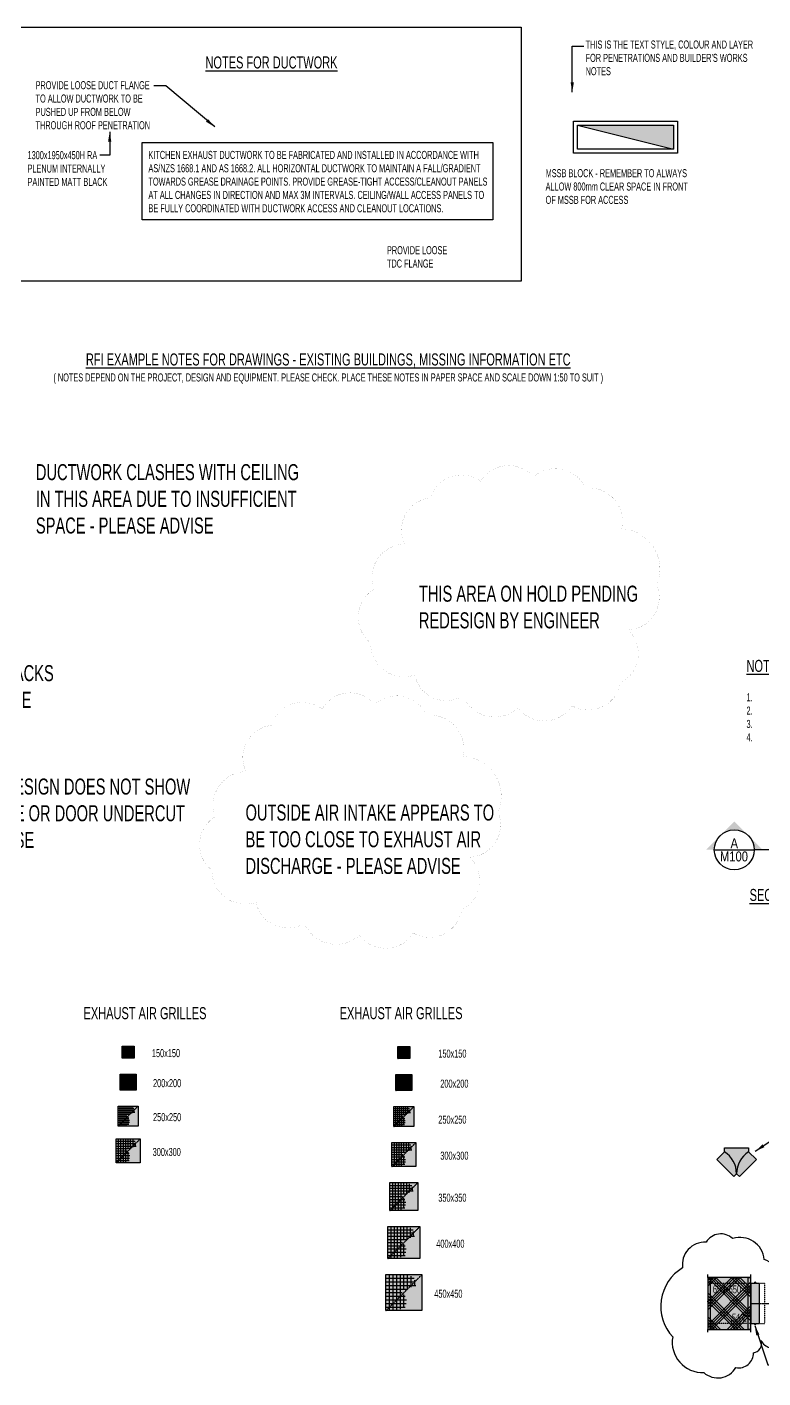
# Model space of a CAD drawing. Header units: millimetres. Extents: x 141 to 153906, y 19826 to 64501.
# Drawn here: x 47500 to 56695, y 23527 to 40407 of the extents above; entities that cross this region are included whole.
import ezdxf
from ezdxf.enums import TextEntityAlignment as Align

# ---------------------------------------------------------------- set-up
doc = ezdxf.new("R2010")
doc.units = ezdxf.units.MM
for name, pattern in [('CENTER2', [1.125, 0.75, -0.125, 0.125, -0.125]), ('HD', [3.3, 1.8, -1.5]), ('Ins', [1, 0.5, -0.5])]:
    doc.linetypes.add(name, pattern=pattern)
for name, color, linetype in [('BW-Text', 54, 'Continuous'), ('Hvac-EAGrille', 32, 'Continuous'), ('Hvac-EAGrilleShade', 42, 'Continuous'), ('Hvac-MSSBElect', 7, 'Continuous'), ('Hvac-Notes', 7, 'Continuous'), ('Hvac-OAGrille', 82, 'Continuous'), ('Hvac-OAGrilleShade', 83, 'Continuous'), ('Hvac-SectionArrow', 3, 'Continuous'), ('Hvac-TextLabel2', 2, 'Continuous'), ('Hvacduct-Flange', 8, 'Continuous'), ('Hvacduct-sa', 160, 'Continuous'), ('Hvacduct-sa-Shading', 163, 'Continuous'), ('Hvacduct-Text', 7, 'Continuous'), ('HvacDuctText', 7, 'Continuous'), ('Hvacequip', 4, 'Continuous'), ('HvacInsulation IN', 118, 'Continuous'), ('Hvactext', 7, 'Continuous'), ('RFI Layer', 240, 'Continuous')]:
    doc.layers.add(name, color=color, linetype=linetype)
doc.styles.add('_Arial', font='arial.ttf')
doc.styles.add('Arial Narrow_1', font='ARIALN.TTF', dxfattribs={"height": 250})
doc.styles.add('HVACS', font='ARIALN.TTF', dxfattribs={"width": 0.8})
doc.styles.add('HVACSI', font='ARIALN.TTF', dxfattribs={"width": 0.8, "oblique": 15})
doc.dimstyles.new('ISO-25', dxfattribs={"dimtxt": 2.5, "dimasz": 2.5, "dimexe": 1.25, "dimexo": 0.625, "dimtad": 1, "dimtxsty": 'Standard', "dimcen": 2.5, "dimadec": 0, "dimazin": 0, "dimtfac": 1, "dimtmove": 0, "dimatfit": 3, "dimfxl": 1, "dimarcsym": 0})

# ---------------------------------------------------------------- blocks, each defined once
blk = doc.blocks.new('Section Arrow')
at = {"layer": 'Hvac-Notes', "color": 1}
blk.add_line((31792, 10204), (31187, 10204), dxfattribs=at)
at = {"style": '_Arial', "width": 0.8}
for tag, p in [('SECT', (31481, 10318)), ('DWG', (31494, 10089))]:
    blk.add_attdef(tag, text='', height=167, dxfattribs=at).set_placement(p, align=Align.MIDDLE_CENTER)
blk = doc.blocks.new('*X279')
at = {"color": 0}
for p, q in [((57170, 28208), (57405, 28208)), ((57170, 28178), (57413, 28178)), ((57170, 28148), (57419, 28148)), ((57200, 27938), (57200, 28238)), ((57230, 27938), (57230, 28238)), ((57260, 27938), (57260, 28238)), ((57290, 27950), (57290, 28238)), ((57320, 28110), (57320, 28238)), ((57350, 28122), (57350, 28234)), ((57380, 28133), (57380, 28225)), ((57410, 28145), (57410, 28191)), ((57170, 28118), (57341, 28118)), ((57170, 28088), (57305, 28088)), ((57170, 28058), (57331, 28058)), ((57170, 28028), (57340, 28028)), ((57320, 27964), (57320, 28072)), ((57170, 27998), (57338, 27998)), ((57170, 27968), (57330, 27968))]:
    blk.add_line(p, q, dxfattribs=at)
blk = doc.blocks.new('RA-3X3')
at = {"layer": 'Hvac-EAGrilleShade'}
blk.add_hatch(color=256, dxfattribs=at).paths.add_polyline_path([(0, 300), (0, 0), (300, 0), (300, 300)])
at = {"layer": 'Hvac-EAGrille', "color": 1, "linetype": 'HD'}
blk.add_line((0, 0), (300, 300), dxfattribs=at)
at = {"layer": 'Hvac-EAGrille'}
blk.add_lwpolyline([(0, 0), (0, 300), (300, 300), (300, 0)], close=True, dxfattribs=at)
at = {"layer": 'Hvac-EAGrille', "color": 8}
blk.add_blockref('*X279', (-57170, -27938), dxfattribs=at)
blk = doc.blocks.new('300x300 OA')
at = {"layer": 'Hvac-OAGrilleShade'}
blk.add_hatch(color=256, dxfattribs=at).paths.add_polyline_path([(-300, 300), (-300, 0), (0, 0), (0, 300)])
at = {"layer": 'Hvac-OAGrille', "color": 1, "linetype": 'HD'}
blk.add_line((-300, 0), (0, 300), dxfattribs=at)
at = {"layer": 'Hvac-OAGrille'}
blk.add_lwpolyline([(-300, 0), (-300, 300), (0, 300), (0, 0)], close=True, dxfattribs=at)
at = {"layer": 'Hvac-OAGrille', "color": 8}
blk.add_blockref('*X279', (-57470, -27938), dxfattribs=at)
blk = doc.blocks.new('200x200 OA')
at = {"layer": 'Hvac-OAGrilleShade'}
blk.add_hatch(color=256, dxfattribs=at).paths.add_polyline_path([(-200, 200), (-200, 0), (0, 0), (0, 200)])
at = {"layer": 'Hvac-OAGrille', "color": 1, "linetype": 'HD'}
blk.add_line((-200, 0), (0, 200), dxfattribs=at)
at = {"layer": 'Hvac-OAGrille'}
blk.add_lwpolyline([(-200, 0), (-200, 200), (0, 200), (0, 0)], close=True, dxfattribs=at)
at = {"layer": 'Hvac-OAGrille', "color": 8, "xscale": 0.6666666666860692, "yscale": 0.6666666666860692, "zscale": 0.6666666666860692}
blk.add_blockref('*X279', (-38313, -18626), dxfattribs=at)
blk = doc.blocks.new('150x150 OA')
at = {"layer": 'Hvac-OAGrilleShade'}
blk.add_hatch(color=256, dxfattribs=at).paths.add_polyline_path([(-150, 150), (-150, 0), (0, 0), (0, 150)])
at = {"layer": 'Hvac-OAGrille', "color": 1, "linetype": 'HD'}
blk.add_line((-150, 0), (0, 150), dxfattribs=at)
at = {"layer": 'Hvac-OAGrille'}
blk.add_lwpolyline([(-150, 0), (-150, 150), (0, 150), (0, 0)], close=True, dxfattribs=at)
at = {"layer": 'Hvac-OAGrille', "color": 8, "xscale": 0.5000000000163709, "yscale": 0.5000000000163709, "zscale": 0.5000000000163709}
blk.add_blockref('*X279', (-28735, -13969), dxfattribs=at)

msp = doc.modelspace()

# ---------------------------------------------------------------- hatches: boundary and pattern name
at = {"layer": 'Hvac-MSSBElect'}
h = msp.add_hatch(color=1, dxfattribs=at)
h.dxf.hatch_style = 1
h.paths.add_polyline_path([(55576.5, 39181.3), (54376.5, 39181.3), (55576.5, 38881.3)])
at = {"layer": 'Hvac-SectionArrow'}
h = msp.add_hatch(color=4, dxfattribs=at)
h.paths.add_polyline_path([(56160.1, 30302.4, -0.1989124), (56336.6, 30375.5, -0.1989124), (56513.1, 30302.4), (56336.6, 30478.9)])
h.paths.add_polyline_path([(55983.7, 30125.9), (56087, 30125.9, -0.1989124), (56160.1, 30302.4)])
h.paths.add_polyline_path([(56513.1, 30302.4, -0.1989124), (56586.2, 30125.9), (56689.5, 30125.9)])
at = {"layer": 'Hvacduct-sa-Shading', "linetype": 'Continuous'}
h = msp.add_hatch(color=163, dxfattribs=at)
h.paths.add_polyline_path([(56364.7, 26078.9, -0.2415365), (56514.7, 26353.1), (56514.7, 26403.1), (56214.7, 26403.1), (56214.7, 26353.1, -0.2533124)])
h.paths.add_polyline_path([(56514.7, 26353.1, 0.2415365), (56364.7, 26078.9), (56400, 26043.5), (56612.1, 26255.6)])
h.paths.add_polyline_path([(56364.7, 26078.9, 0.2533124), (56214.7, 26353.1), (56117.2, 26255.6), (56329.3, 26043.5)])
at = {"layer": 'Hvacduct-sa-Shading'}
h = msp.add_hatch(color=256, dxfattribs=at)
h.dxf.hatch_style = 2
h.paths.add_polyline_path([(56005.4, 24134), (56545.2, 24134), (56545.2, 24784), (56005.4, 24784)])
h = msp.add_hatch(color=256, dxfattribs=at)
h.dxf.hatch_style = 1
edge = h.paths.add_edge_path()
edge.add_line((56611.8, 24209), (56651.7, 24209))
edge.add_line((56651.7, 24209), (56651.7, 24709))
edge.add_line((56651.7, 24709), (56611.8, 24709))
edge.add_arc((56598.5, 24709), 13.4, 0, 180)
edge.add_line((56585.1, 24709), (56545.2, 24709))
edge.add_line((56545.2, 24709), (56545.2, 24209))
edge.add_line((56545.2, 24209), (56585.1, 24209))
edge.add_arc((56598.5, 24209), 13.4, 180, 360)
at = {"layer": 'HvacInsulation IN'}
h = msp.add_hatch(dxfattribs=at)
h.set_pattern_fill('INS75I', color=256, scale=35, style=0, pattern_type=2)
h.set_pattern_definition([(45, (56005.4, 24483.96), (-148.49, 148.49), []), (45, (56040.4, 24483.96), (-148.49, 148.49), []), (45, (56075.4, 24483.96), (-148.49, 148.49), []), (45, (56110.4, 24483.96), (-148.49, 148.49), []), (135, (56005.4, 24483.96), (-148.49, -148.49), []), (135, (56040.4, 24483.96), (-148.49, -148.49), []), (135, (56075.4, 24483.96), (-148.49, -148.49), []), (135, (56110.4, 24483.96), (-148.49, -148.49), [])])
h.paths.add_polyline_path([(56005.4, 24134), (56545.2, 24134), (56545.2, 24784), (56005.4, 24784)])

# ---------------------------------------------------------------- linework, layer by layer
at = {"layer": 'Hvac-MSSBElect'}
msp.add_line((54376.5, 39181.3, 100.5), (55576.5, 38881.3, 100.5), dxfattribs=at)
at = {"layer": 'Hvac-MSSBElect', "color": 1, "elevation": 100.5}
msp.add_lwpolyline([(54326.5, 39231.3), (55626.5, 39231.3), (55626.5, 38831.3), (54326.5, 38831.3)], close=True, dxfattribs=at)
at = {"layer": 'Hvac-MSSBElect', "elevation": 100.5}
msp.add_lwpolyline([(54376.5, 39181.3), (55576.5, 39181.3), (55576.5, 38881.3), (54376.5, 38881.3), (54376.5, 39181.3)], dxfattribs=at)
at = {"layer": 'Hvac-Notes', "linetype": 'Continuous', "elevation": 100.5}
msp.add_lwpolyline([(47389.5, 40406.8), (53672.6, 40406.8), (53672.6, 37232.4), (47389.5, 37232.4)], close=True, dxfattribs=at)
at = {"layer": 'Hvac-Notes', "color": 1}
msp.add_lwpolyline([(48938.4, 38965.7), (53317.9, 38965.7), (53317.9, 37997.9), (48938.4, 37997.9)], close=True, dxfattribs=at)
at = {"layer": 'Hvac-SectionArrow', "color": 4}
msp.add_line((56874.9, 30125.9, 100.5), (56586.2, 30125.9, 100.5), dxfattribs=at)
msp.add_circle((56336.6, 30125.9, 100.5), 249.6, dxfattribs=at)
at = {"layer": 'Hvacduct-Flange', "color": 160, "linetype": 'Continuous'}
msp.add_point((56005.4, 24484), dxfattribs=at)
at = {"layer": 'Hvacduct-Flange', "color": 163, "linetype": 'Continuous'}
msp.add_point((56005.4, 24484), dxfattribs=at)
at = {"layer": 'Hvacduct-sa', "color": 160, "linetype": 'Continuous', "elevation": 100.5}
msp.add_lwpolyline([(56214.7, 26353.1), (56214.7, 26403.1), (56514.7, 26403.1), (56514.7, 26353.1), (56612.1, 26255.6), (56400, 26043.5), (56364.7, 26078.9), (56329.3, 26043.5), (56117.2, 26255.6)], close=True, dxfattribs=at)
at = {"layer": 'Hvacduct-sa', "color": 8, "linetype": 'Continuous', "flags": 128}
for points in [[(56005.4, 24099), (56005.4, 24134), (56040.4, 24134), (56040.4, 24784), (56005.4, 24784), (56005.4, 24819)], [(56545.2, 24099), (56545.2, 24134), (56510.2, 24134), (56510.2, 24784), (56545.2, 24784), (56545.2, 24819)]]:
    msp.add_lwpolyline(points, dxfattribs=at)
at = {"layer": 'Hvacduct-sa', "linetype": 'Continuous', "flags": 128}
msp.add_lwpolyline([(56005.4, 24134), (56545.2, 24134), (56545.2, 24784), (56005.4, 24784)], close=True, dxfattribs=at)
at = {"layer": 'Hvacduct-sa'}
msp.add_lwpolyline([(56611.8, 24209), (56651.7, 24209), (56651.7, 24709), (56611.8, 24709, 1), (56585.1, 24709), (56545.2, 24709), (56545.2, 24209), (56585.1, 24209, 1)], format="xyb", close=True, dxfattribs=at)
at = {"layer": 'Hvacduct-sa', "color": 8, "linetype": 'Continuous'}
for centre, radius, start, end in [((56036.3, 26077.4, 100.5), 328.3, 0.2456, 57.1045), ((56707, 26069.8, 100.5), 342.4, 124.16706, 178.48284)]:
    msp.add_arc(centre, radius, start, end, dxfattribs=at)
at = {"layer": 'Hvacduct-sa-Shading', "color": 1, "linetype": 'CENTER2'}
msp.add_line((56545.2, 24459), (57685.6, 24459), dxfattribs=at)
at = {"layer": 'Hvacduct-sa-Shading', "color": 2, "linetype": 'Ins'}
msp.add_lwpolyline([(56716.7, 24709), (56545.2, 24709), (56545.2, 24209), (56716.7, 24209)], close=True, dxfattribs=at)
at = {"layer": 'Hvacequip', "color": 2, "flags": 128}
msp.add_lwpolyline([(56711, 25008.7, 0.4799655), (56316.7, 25267.9, 0.4799655), (55984.3, 25222.8, 0.4799655), (55691.4, 24901.7, 0.4799655), (55567.5, 24039.8, 0.4799655), (55956.2, 23594.8, 0.4799655), (56356.1, 23656.7, 0.4799655), (56575.8, 23842.6, 0.4799655), (56671.6, 23994.7, 0.4799655), (56913.8, 23938.4, 0.4799655), (56981.4, 24079.2, 0.4799655)], format="xyb", close=True, dxfattribs=at)
at = {"layer": 'HvacInsulation IN', "linetype": 'Ins'}
for p, q in [((56545.2, 24709), (56005.4, 24709)), ((56545.2, 24209), (56005.4, 24209))]:
    msp.add_line(p, q, dxfattribs=at)
at = {"layer": 'RFI Layer', "const_width": 0.5, "elevation": 100.5}
for points in [[(54928.1, 34137, 0.5205671), (54474.5, 34645.1, 0.5205671), (54474.5, 34645.1, 0.5205671), (53828.4, 34782.4, 0.5205671), (53828.4, 34782.4, 0.5205671), (53168.5, 34727.5, 0.5205671), (53168.5, 34727.5, 0.5205671), (52536.2, 34521.5, 0.5205671), (52536.2, 34521.5, 0.5205671), (52220, 33944.8, 0.5205671), (52220, 33944.8, 0.5205671), (51835.1, 33381.8, 0.5205671), (51835.1, 33381.8, 0.5205671), (51793.9, 32708.9, 0.5205671), (51793.9, 32708.9, 0.5205671), (52343.7, 32310.7, 0.5205671), (52343.7, 32310.7, 0.5205671), (52948.6, 32049.8, 0.5205671), (52948.6, 32049.8, 0.5205671), (53635.9, 31898.7, 0.5205671), (53635.9, 31898.7, 0.5205671), (54309.5, 31926.2, 0.5205671), (54309.5, 31926.2, 0.5205671), (54914.4, 32214.6, 0.5205671), (54914.4, 32214.6, 0.5205671), (55010.6, 32873.7, 0.5205671), (55010.6, 32873.7, 0.5205671), (55368, 33436.7, 0.5205671), (55368, 33436.7, 0.5205671)], [(52945.5, 31296.5, 0.5205671), (52491.8, 31804.6, 0.5205671), (52491.8, 31804.6, 0.5205671), (51845.7, 31941.9, 0.5205671), (51845.7, 31941.9, 0.5205671), (51185.9, 31887, 0.5205671), (51185.9, 31887, 0.5205671), (50553.5, 31681, 0.5205671), (50553.5, 31681, 0.5205671), (50237.4, 31104.2, 0.5205671), (50237.4, 31104.2, 0.5205671), (49852.5, 30541.2, 0.5205671), (49852.5, 30541.2, 0.5205671), (49811.2, 29868.4, 0.5205671), (49811.2, 29868.4, 0.5205671), (50361.1, 29470.2, 0.5205671), (50361.1, 29470.2, 0.5205671), (50965.9, 29209.3, 0.5205671), (50965.9, 29209.3, 0.5205671), (51653.3, 29058.2, 0.5205671), (51653.3, 29058.2, 0.5205671), (52326.9, 29085.7, 0.5205671), (52326.9, 29085.7, 0.5205671), (52931.7, 29374, 0.5205671), (52931.7, 29374, 0.5205671), (53028, 30033.2, 0.5205671), (53028, 30033.2, 0.5205671), (53385.4, 30596.2, 0.5205671), (53385.4, 30596.2, 0.5205671)]]:
    msp.add_lwpolyline(points, format="xyb", close=True, dxfattribs=at)

# ---------------------------------------------------------------- block references
at = {"layer": 'Hvac-EAGrille'}
for p, xscale, yscale, zscale in [((48688.9, 27524.6, 100.5), 0.5000000000163709, 0.5000000000163709, 0.5000000000163709), ((48663.9, 27124.6, 100.5), 0.6666666666860692, 0.6666666666860692, 0.6666666666860692), ((48638.9, 26674.6, 100.5), 0.8333333333333334, 0.8333333333333334, 0.8333333333333334)]:
    msp.add_blockref('RA-3X3', p, dxfattribs=dict(at, xscale=xscale, yscale=yscale, zscale=zscale))
msp.add_blockref('RA-3X3', (48613.9, 26214.6, 100.5), dxfattribs=at)
at = {"layer": 'Hvac-OAGrille', "linetype": 'Continuous'}
for name, p in [('150x150 OA', (52284.3, 27518.4, 100.5)), ('200x200 OA', (52309.3, 27118.4, 100.5)), ('300x300 OA', (52359.3, 26168.4, 100.5))]:
    msp.add_blockref(name, p, dxfattribs=at)
for name, p, xscale, yscale, zscale in [('200x200 OA', (52334.3, 26668.4, 100.5), 1.24999999996362, 1.24999999996362, 1.24999999996362), ('300x300 OA', (52384.3, 25618.4, 100.5), 1.166666666666667, 1.166666666666667, 1.166666666666667), ('300x300 OA', (52409.3, 25018.4, 100.5), 1.333333333333333, 1.333333333333333, 1.333333333333333), ('300x300 OA', (52434.3, 24368.4, 100.5), 1.5, 1.5, 1.5)]:
    msp.add_blockref(name, p, dxfattribs=dict(at, xscale=xscale, yscale=yscale, zscale=zscale))
at = {"layer": 'Hvac-SectionArrow'}
ref = msp.add_blockref('Section Arrow', (82315.7, 21707.4, 100.5), dxfattribs=dict(at, xscale=-0.8250000000000001, yscale=0.8250000000000001, zscale=0.8250000000000001))
ref.add_attrib('SECT', 'A', dxfattribs={"layer": '0', "height": 125, "style": '_Arial', "width": 0.8}).set_placement((56336.6, 30208.4, 100.5), align=Align.MIDDLE_CENTER)
ref.add_attrib('DWG', 'M100', dxfattribs={"layer": '0', "height": 125, "style": '_Arial', "width": 0.8}).set_placement((56332.8, 30043.4, 100.5), align=Align.MIDDLE_CENTER)

# ---------------------------------------------------------------- texts
at = {"layer": 'BW-Text', "insert": (54479, 40238.3, 100.5), "char_height": 100, "attachment_point": 1, "style": 'Arial Narrow_1'}
msp.add_mtext_dynamic_manual_height_columns("\\fArial Narrow|b0|i0;\\W0.8;THIS IS THE TEXT STYLE, COLOUR AND LAYER\\PFOR PENETRATIONS AND BUILDER'S WORKS \\PNOTES", width=5382.733, gutter_width=1, heights=[0], dxfattribs=at)
at = {"layer": 'Hvac-Notes', "char_height": 100, "attachment_point": 1, "style": 'Arial Narrow_1'}
for s, insert, width in [('\\pxql;\\W0.8;PROVIDE LOOSE DUCT FLANGE\\PTO ALLOW DUCTWORK TO BE\\PPUSHED UP FROM BELOW\\PTHROUGH ROOF PENETRATION ', (47606.6, 39730, 100.5), 5382.733), ('\\W0.8;1300x1950x450H RA \\PPLENUM INTERNALLY\\PPAINTED MATT BLACK', (47506.2, 38855.7, 100.5), 5382.733), ('\\W0.8;KITCHEN EXHAUST DUCTWORK TO BE FABRICATED AND INSTALLED IN ACCORDANCE WITH AS/NZS 1668.1 AND AS 1668.2. ALL HORIZONTAL DUCTWORK TO MAINTAIN A FALL/GRADIENT TOWARDS GREASE DRAINAGE POINTS. PROVIDE GREASE-TIGHT ACCESS/CLEANOUT PANELS AT ALL CHANGES IN DIRECTION AND MAX 3M INTERVALS. CEILING/WALL ACCESS PANELS TO BE FULLY COORDINATED WITH DUCTWORK ACCESS AND CLEANOUT LOCATIONS.', (49016.7, 38858.9), 4287.256), ('\\W0.8;PROVIDE LOOSE \\PTDC FLANGE', (51997.1, 37668.1, 100.5), 5382.733)]:
    msp.add_mtext(s, dxfattribs=dict(at, insert=insert, width=width))
at = {"layer": 'Hvac-Notes', "insert": (53979.3, 38630.7, 100.5), "char_height": 100, "attachment_point": 1, "style": 'Arial Narrow_1'}
msp.add_mtext_dynamic_manual_height_columns('{\\W0.8;MSSB BLOCK - REMEMBER TO ALWAYS\\PALLOW 800mm CLEAR SPACE IN FRONT\\POF MSSB FOR ACCESS}', width=5382.733, gutter_width=1, heights=[0], dxfattribs=at)
at = {"layer": 'Hvac-TextLabel2', "insert": (47862.8, 40039.3, 100.5), "char_height": 150, "width": 5382.733, "attachment_point": 1, "style": 'Arial Narrow_1'}
msp.add_mtext('\\pxqc;\\L\\W0.8;NOTES FOR DUCTWORK', dxfattribs=at)
at = {"layer": 'Hvac-TextLabel2', "color": 2, "char_height": 175, "attachment_point": 1, "style": 'Arial Narrow_1'}
for s, insert, width in [('\\pxqc;{\\L{\\H0.857143x;\\W0.8;RFI EXAMPLE NOTES FOR DRAWINGS - EXISTING BUILDINGS, MISSING INFORMATION ETC}\\W0.8;\\P}\\C3;\\H0.571429x;\\W0.8;( NOTES DEPEND ON THE PROJECT, DESIGN AND EQUIPMENT. PLEASE CHECK. PLACE THESE NOTES IN PAPER SPACE AND SCALE DOWN 1:50 TO SUIT )', (45851.9, 36328.4, 100.5), 10823.363), ('\\pxql;{\\L{\\H0.857143x;\\W0.8;NOTES REGARDING THESE NOTES THAT GO IN PAPER SPACE}\\W0.8;\\P\\C3;\\H0.571429x;\\P\\pi-3,l4,t4;}\\C3;\\H0.571429x;\\W0.8;1.^IIF THERE IS A CLASH - PLEASE CLOUD AND NOTE IT IN PAPER SPACE\\P2.^IIF THERE IS MISSING INFORMATION - PLEASE CLOUD AND NOTE IT IN PAPERSPACE\\P3.^IIF THERE IS SOMETHING YOU ARE NOT SURE ABOUT - PLEASE CLOUD AND NOTE IT IN PAPER SPACE\\P4.^ICLOUDING AND NOTING ISSUES OR POSSIBLE ISSUES SAVES BIG PROBLEMS', (56489.1, 32499.1, 100.5), 24283.363)]:
    msp.add_mtext(s, dxfattribs=dict(at, insert=insert, width=width))
at = {"layer": 'Hvac-TextLabel2', "insert": (56528, 29636.9, 100.5), "char_height": 150, "attachment_point": 1, "style": 'Arial Narrow_1'}
msp.add_mtext_dynamic_manual_height_columns('\\L\\W0.8;SECTION A-A', width=3067.629, gutter_width=1, heights=[0], dxfattribs=at)
at = {"layer": 'Hvac-TextLabel2', "color": 2, "char_height": 150, "attachment_point": 1, "style": 'Arial Narrow_1'}
for insert in [(48206.2, 28160, 100.5), (51405.8, 28160, 100.5)]:
    msp.add_mtext_dynamic_manual_height_columns('\\W0.8;EXHAUST AIR GRILLES', width=5382.733, gutter_width=1, heights=[0], dxfattribs=dict(at, insert=insert))
at = {"layer": 'Hvacduct-Text', "style": 'HVACS', "width": 0.8}
msp.add_text('650x650', height=100, dxfattribs=at).set_placement((56068.7, 24584.5))
at = {"layer": 'Hvacduct-Text', "style": 'HVACSI', "oblique": 15, "width": 0.8}
msp.add_text('540L', height=100, dxfattribs=at).set_placement((56284.6, 24232.1))
at = {"layer": 'HvacDuctText', "color": 7, "linetype": 'Continuous', "style": 'Arial Narrow_1', "width": 0.8}
for s, p in [('150x150', (49060.4, 27535.8, 100.5)), ('150x150', (52638.7, 27529.6, 100.5)), ('200x200', (49074.4, 27160.8, 100.5)), ('200x200', (52663.7, 27154.6, 100.5)), ('250x250', (49074.4, 26735.8, 100.5)), ('250x250', (52638.7, 26704.6, 100.5)), ('300x300', (49069.7, 26300.8, 100.5)), ('300x300', (52663.7, 26254.6, 100.5)), ('350x350', (52638.7, 25729.6, 100.5)), ('400x400', (52613.7, 25154.6, 100.5)), ('450x450', (52588.7, 24529.6, 100.5))]:
    msp.add_text(s, height=100, dxfattribs=at).set_placement(p)
at = {"layer": 'RFI Layer', "char_height": 200, "attachment_point": 1, "style": 'Arial Narrow_1'}
for s, insert in [('\\W0.8;DUCTWORK CLASHES WITH CEILING\\PIN THIS AREA DUE TO INSUFFICIENT\\PSPACE - PLEASE ADVISE', (47610.1, 34945, 100.5)), ('\\W0.8;THIS AREA ON HOLD PENDING \\PREDESIGN BY ENGINEER', (52395.8, 33426.7, 100.5)), ("\\W0.8;ENGINEER'S DESIGN LACKS \\PDETAIL - PLEASE ADVISE", (45314.2, 32433.5, 100.5)), ("\\W0.8;ENGINEER'S DESIGN DOES NOT SHOW \\PA DOOR GRILLE OR DOOR UNDERCUT \\P- PLEASE ADVISE", (46042, 31016.4, 100.5)), ('\\W0.8;OUTSIDE AIR INTAKE APPEARS TO \\PBE TOO CLOSE TO EXHAUST AIR\\PDISCHARGE - PLEASE ADVISE', (50230, 30692, 100.5))]:
    msp.add_mtext_dynamic_manual_height_columns(s, width=5382.733, gutter_width=1, heights=[0], dxfattribs=dict(at, insert=insert))

# ---------------------------------------------------------------- leaders
at = {"layer": 'BW-Text'}
msp.add_leader([(54312.2, 39592.2, 100.5), (54312.2, 40167.5, 100.5), (54457.7, 40167.5, 100.5)], dimstyle='ISO-25', override={"dimscale": 50, "dimtad": 0}, dxfattribs=at)
at = {"layer": 'Hvac-Notes'}
for points in [[(49844.7, 39159.2, 100.5), (49235.6, 39669.9, 100.5), (49083.1, 39669.9, 100.5)], [(48532.5, 39098.2), (48532.6, 38804.4), (48410.6, 38804.4)]]:
    msp.add_leader(points, dimstyle='ISO-25', override={"dimscale": 50, "dimtad": 0}, dxfattribs=at)
at = {"layer": 'Hvactext', "linetype": 'Continuous'}
for points in [[(56597.2, 26358.7, 100.5), (57037.8, 26651.1, 100.5), (57166.3, 26651.1, 100.5)], [(56591.5, 24182.5, 100.5), (56757.1, 23689.5, 100.5), (56885.6, 23689.5, 100.5)]]:
    msp.add_leader(points, dimstyle='ISO-25', override={"dimscale": 50, "dimtad": 0}, dxfattribs=at)

doc.saveas('drawing.dxf')
